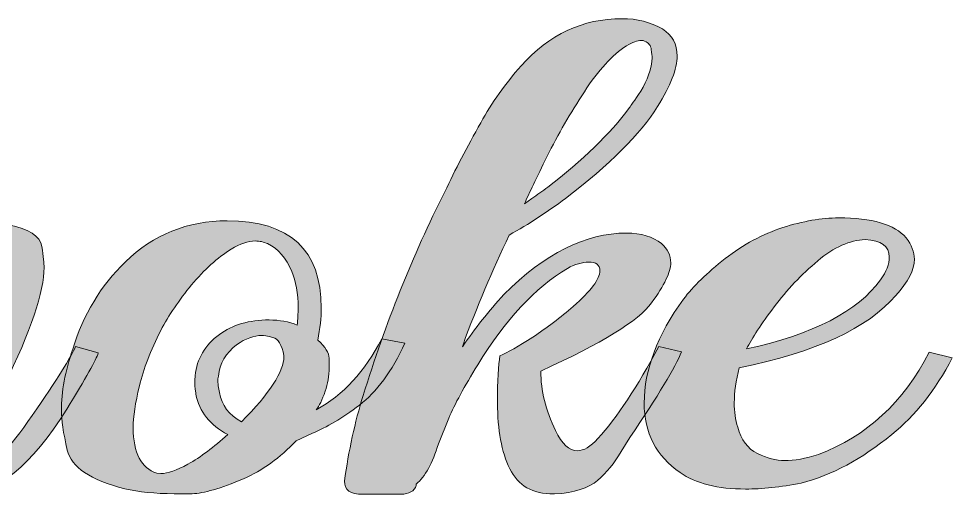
# Model space of a CAD drawing. Extents: x 554 to 1446, y -1398 to -601.
# Drawn here: x 999.9 to 1444.6, y -838.7 to -611.4 of the extents above; entities that cross this region are included whole.
import ezdxf

# ---------------------------------------------------------------- set-up
doc = ezdxf.new("R2010")
doc.units = 0
doc.header["$MEASUREMENT"] = 0
doc.layers.add('katman 1', color=7, linetype='Continuous')

# ---------------------------------------------------------------- blocks, each defined once
blk = doc.blocks.new('block 2')
at = {"layer": 'katman 1', "true_color": 0xffffff}
h = blk.add_hatch(color=7, dxfattribs=at)
h.dxf.hatch_style = 2
edge = h.paths.add_edge_path()
edge.add_spline(control_points=[(1181.99, -837.75), (1181.99, -837.75), (1163.7, -837.75), (1163.7, -837.75), (1157.92, -837.75), (1155.03, -835.65), (1155.03, -831.46), (1157.06, -817), (1160.03, -803.43), (1163.94, -790.75), (1174.56, -756.38), (1187.53, -724.05), (1202.85, -693.76), (1207.69, -683.38), (1213.4, -672.43), (1219.97, -660.9), (1225.28, -651.26), (1231.69, -642.25), (1239.19, -633.87), (1252.47, -618.88), (1268.49, -611.39), (1287.25, -611.39), (1294.43, -611.39), (1300.85, -613.01), (1306.47, -616.26), (1311.16, -619.19), (1313.5, -623.49), (1313.5, -629.15), (1313.5, -635.23), (1310.38, -643.25), (1304.13, -653.2), (1296, -666.3), (1281.39, -680.87), (1260.29, -696.9), (1251.85, -703.29), (1242.94, -709.11), (1233.56, -714.35), (1225.43, -731.22), (1218.09, -748.62), (1211.53, -766.54), (1211.53, -766.54), (1211.29, -767.48), (1211.29, -767.48), (1217.23, -758.79), (1223.79, -750.51), (1230.98, -742.65), (1250.52, -723.15), (1269.98, -713.41), (1289.36, -713.41), (1296.39, -713.41), (1301.94, -715.08), (1306, -718.44), (1308.97, -720.95), (1310.46, -723.99), (1310.46, -727.56), (1310.46, -731.85), (1307.41, -738.22), (1301.31, -746.65), (1295.22, -755.09), (1277.64, -765.91), (1248.57, -779.12), (1248.57, -788.34), (1250.91, -797.77), (1255.6, -807.41), (1258.57, -813.8), (1262.08, -817), (1266.15, -817), (1268.96, -817), (1272.16, -815.06), (1275.76, -811.18), (1284.82, -801.23), (1294.51, -786.61), (1304.83, -767.33), (1304.83, -767.33), (1315.61, -770), (1315.61, -770), (1312.64, -777.23), (1304.44, -790.8), (1291, -810.71), (1291, -810.71), (1286.78, -817.31), (1286.78, -817.31), (1283.65, -822.87), (1279.94, -827.48), (1275.64, -831.15), (1271.34, -834.82), (1264.51, -836.96), (1255.13, -837.59), (1255.13, -837.59), (1254.66, -837.59), (1254.66, -837.59), (1244.66, -837.59), (1237.7, -833.58), (1233.8, -825.57), (1229.89, -817.55), (1227.94, -807.1), (1227.94, -794.21), (1227.94, -783.62), (1228.32, -776.18), (1229.11, -771.88), (1232.7, -770.31), (1237.9, -767.33), (1244.7, -762.92), (1251.5, -758.52), (1257.94, -753.65), (1264.04, -748.3), (1272.48, -740.97), (1276.7, -735.31), (1276.7, -731.33), (1276.7, -728.6), (1274.9, -727.24), (1271.31, -727.24), (1268.34, -727.24), (1264.98, -728.24), (1261.23, -730.23), (1245.91, -739.34), (1231.69, -754.65), (1218.56, -776.13), (1212.15, -786.5), (1207.54, -794.94), (1204.73, -801.44), (1204.73, -801.44), (1199.8, -813.7), (1199.8, -813.7), (1196.99, -822.92), (1193.47, -829.32), (1189.25, -832.88), (1189.25, -832.88), (1189.25, -833.51), (1189.25, -833.51), (1188.32, -836.23), (1185.89, -837.64), (1181.99, -837.75)], knot_values=[0, 0, 0, 0, 1, 1, 1, 2, 2, 2, 3, 3, 3, 4, 4, 4, 5, 5, 5, 6, 6, 6, 7, 7, 7, 8, 8, 8, 9, 9, 9, 10, 10, 10, 11, 11, 11, 12, 12, 12, 13, 13, 13, 14, 14, 14, 15, 15, 15, 16, 16, 16, 17, 17, 17, 18, 18, 18, 19, 19, 19, 20, 20, 20, 21, 21, 21, 22, 22, 22, 23, 23, 23, 24, 24, 24, 25, 25, 25, 26, 26, 26, 27, 27, 27, 28, 28, 28, 29, 29, 29, 30, 30, 30, 31, 31, 31, 32, 32, 32, 33, 33, 33, 34, 34, 34, 35, 35, 35, 36, 36, 36, 37, 37, 37, 38, 38, 38, 39, 39, 39, 40, 40, 40, 41, 41, 41, 42, 42, 42, 43, 43, 43, 44, 44, 44, 44], degree=3, periodic=1)
edge = h.paths.add_edge_path()
edge.add_spline(control_points=[(1240.83, -699.42), (1240.83, -699.42), (1244.35, -696.9), (1244.35, -696.9), (1246.84, -695.23), (1249.35, -693.44), (1251.85, -691.56), (1268.57, -678.88), (1281.54, -666.25), (1290.76, -653.67), (1291.39, -652.94), (1293.18, -650.32), (1296.16, -645.81), (1296.16, -645.81), (1297.33, -643.93), (1297.33, -643.93), (1300.14, -638.37), (1301.55, -633.81), (1301.55, -630.25), (1301.55, -629.2), (1301.43, -627.79), (1301.2, -626.01), (1300.96, -624.22), (1299.91, -622.92), (1298.03, -622.08), (1297.56, -621.87), (1297.01, -621.76), (1296.39, -621.76), (1294.67, -621.76), (1292.32, -622.6), (1289.36, -624.28), (1282.64, -628.68), (1275.95, -635.96), (1269.31, -646.13), (1262.67, -656.29), (1256.77, -666.54), (1251.61, -676.86), (1246.46, -687.18), (1242.86, -694.7), (1240.83, -699.42)], knot_values=[0, 0, 0, 0, 1, 1, 1, 2, 2, 2, 3, 3, 3, 4, 4, 4, 5, 5, 5, 6, 6, 6, 7, 7, 7, 8, 8, 8, 9, 9, 9, 10, 10, 10, 11, 11, 11, 12, 12, 12, 13, 13, 13, 13], degree=3, periodic=1)
h = blk.add_hatch(color=7, dxfattribs=at)
h.dxf.hatch_style = 2
edge = h.paths.add_edge_path()
edge.add_spline(control_points=[(824.01, -838.69), (816.35, -837.44), (812.29, -831.88), (811.82, -822.03), (812.13, -811.97), (813.93, -801.39), (817.21, -790.28), (820.49, -779.17), (824.24, -767.8), (828.46, -756.16), (835.65, -737.41), (840.65, -722.32), (843.47, -710.89), (843.47, -710.89), (843.7, -710.42), (843.7, -710.42), (844.32, -708.12), (846.12, -706.96), (849.09, -706.96), (849.09, -706.96), (875.11, -708.85), (875.11, -708.85), (879.49, -709.69), (881.68, -711.94), (881.68, -715.61), (881.68, -715.61), (881.68, -715.92), (881.68, -715.92), (881.05, -718.86), (880.27, -721.9), (879.33, -725.04), (879.33, -725.04), (878.63, -727.24), (878.63, -727.24), (887.22, -719.59), (895.28, -714.56), (902.78, -712.15), (907.93, -710.47), (912.93, -709.63), (917.78, -709.63), (922, -709.63), (926.14, -710.32), (930.21, -711.68), (938.65, -714.72), (944.04, -720.01), (946.38, -727.56), (946.38, -727.56), (946.62, -727.87), (946.62, -727.87), (952.09, -720.74), (958.69, -715.79), (966.43, -713.01), (974.16, -710.24), (981.08, -708.85), (987.17, -708.85), (989.52, -708.85), (991.86, -709.01), (994.21, -709.32), (1004.68, -711.42), (1010.26, -714.9), (1010.97, -719.77), (1011.67, -724.65), (1012.02, -727.98), (1012.02, -729.76), (1012.02, -741.29), (1005.69, -759.99), (993.03, -785.87), (984.44, -802.96), (980.14, -814.22), (980.14, -819.67), (980.14, -823.03), (981.15, -824.7), (983.19, -824.7), (987.41, -824.7), (995.14, -816.53), (1006.4, -800.18), (1018.12, -783.2), (1024.99, -772.25), (1027.03, -767.33), (1027.03, -767.33), (1037.81, -770.47), (1037.81, -770.47), (1036.87, -773.61), (1031.87, -782.52), (1022.81, -797.19), (1006.08, -824.13), (989.44, -837.7), (972.87, -837.91), (965.21, -837.38), (960.6, -834.79), (959.04, -830.13), (957.48, -825.46), (956.7, -821.14), (956.7, -817.16), (956.7, -808.25), (959.35, -796.51), (964.67, -781.95), (968.42, -771.57), (971.15, -764.65), (972.87, -761.2), (977.56, -747.26), (979.91, -737.3), (979.91, -731.33), (979.91, -725.98), (978.26, -723.31), (974.98, -723.31), (972.79, -723.31), (969.98, -724.73), (966.54, -727.56), (959.98, -732.8), (952.91, -740.94), (945.33, -752), (937.74, -763.06), (931.77, -774.35), (927.39, -785.87), (923.01, -797.41), (920.83, -807.57), (920.83, -816.37), (920.83, -816.37), (921.3, -824.7), (921.3, -824.7), (921.3, -825.96), (920.44, -826.8), (918.72, -827.22), (905.59, -829.52), (898.32, -830.68), (896.92, -830.68), (891.6, -830.68), (888.63, -828.95), (888.01, -825.49), (887.69, -822.87), (887.54, -820.25), (887.54, -817.63), (887.54, -805.26), (892.15, -787.71), (901.37, -764.97), (903.72, -759.94), (906.68, -752.5), (910.28, -742.65), (912.78, -735.41), (914.03, -729.65), (914.03, -725.35), (914.03, -721.58), (912.47, -719.7), (909.34, -719.7), (905.59, -719.7), (898.56, -723.84), (888.24, -732.11), (880.74, -738.82), (873.63, -748.36), (866.91, -760.72), (855.66, -791.64), (850.03, -812.91), (850.03, -824.55), (850.03, -827.06), (850.26, -829.42), (850.73, -831.62), (850.73, -832.15), (850.89, -832.62), (851.2, -833.03), (851.2, -833.03), (851.2, -833.35), (851.2, -833.35), (851.2, -834.92), (849.95, -836.12), (847.45, -836.96), (836.98, -838.12), (829.63, -838.69), (825.41, -838.69), (825.41, -838.69), (824.01, -838.69), (824.01, -838.69)], knot_values=[0, 0, 0, 0, 1, 1, 1, 2, 2, 2, 3, 3, 3, 4, 4, 4, 5, 5, 5, 6, 6, 6, 7, 7, 7, 8, 8, 8, 9, 9, 9, 10, 10, 10, 11, 11, 11, 12, 12, 12, 13, 13, 13, 14, 14, 14, 15, 15, 15, 16, 16, 16, 17, 17, 17, 18, 18, 18, 19, 19, 19, 20, 20, 20, 21, 21, 21, 22, 22, 22, 23, 23, 23, 24, 24, 24, 25, 25, 25, 26, 26, 26, 27, 27, 27, 28, 28, 28, 29, 29, 29, 30, 30, 30, 31, 31, 31, 32, 32, 32, 33, 33, 33, 34, 34, 34, 35, 35, 35, 36, 36, 36, 37, 37, 37, 38, 38, 38, 39, 39, 39, 40, 40, 40, 41, 41, 41, 42, 42, 42, 43, 43, 43, 44, 44, 44, 45, 45, 45, 46, 46, 46, 47, 47, 47, 48, 48, 48, 49, 49, 49, 50, 50, 50, 51, 51, 51, 52, 52, 52, 53, 53, 53, 54, 54, 54, 55, 55, 55, 56, 56, 56, 57, 57, 57, 57], degree=3, periodic=1)
h = blk.add_hatch(color=7, dxfattribs=at)
h.dxf.hatch_style = 2
edge = h.paths.add_edge_path()
edge.add_spline(control_points=[(1314.91, -827.38), (1303.5, -819.52), (1297.8, -808.51), (1297.8, -794.36), (1297.8, -778.54), (1304.05, -762.04), (1316.55, -744.85), (1321.08, -738.77), (1327.69, -732.35), (1336.36, -725.59), (1345.04, -718.83), (1354.18, -713.91), (1363.79, -710.81), (1373.4, -707.72), (1382.27, -706.18), (1390.4, -706.18), (1406.34, -706.18), (1417.04, -709.32), (1422.52, -715.61), (1425.17, -719.07), (1426.5, -722.47), (1426.5, -725.83), (1426.5, -730.86), (1423.53, -736.62), (1417.59, -743.12), (1404.47, -758.63), (1379.61, -770.1), (1343.04, -777.54), (1341.48, -783.62), (1340.7, -789.18), (1340.7, -794.21), (1340.7, -798.4), (1341.24, -802.28), (1342.34, -805.84), (1343.9, -811.81), (1347.03, -815.95), (1351.72, -818.26), (1356.41, -820.56), (1360.7, -821.72), (1364.61, -821.72), (1369.3, -821.72), (1374.69, -820.72), (1380.79, -818.73), (1403.76, -810.14), (1421.34, -793.95), (1433.53, -770.16), (1433.53, -770.16), (1444.55, -772.83), (1444.55, -772.83), (1436.42, -788.23), (1426.81, -800.39), (1415.72, -809.3), (1401.49, -820.93), (1387.12, -828.63), (1372.58, -832.41), (1362.74, -834.29), (1353.9, -835.24), (1346.09, -835.24), (1332.8, -835.24), (1322.41, -832.62), (1314.91, -827.38)], knot_values=[0, 0, 0, 0, 1, 1, 1, 2, 2, 2, 3, 3, 3, 4, 4, 4, 5, 5, 5, 6, 6, 6, 7, 7, 7, 8, 8, 8, 9, 9, 9, 10, 10, 10, 11, 11, 11, 12, 12, 12, 13, 13, 13, 14, 14, 14, 15, 15, 15, 16, 16, 16, 17, 17, 17, 18, 18, 18, 19, 19, 19, 20, 20, 20, 20], degree=3, periodic=1)
edge = h.paths.add_edge_path()
edge.add_spline(control_points=[(1410.33, -735.73), (1413.14, -731.85), (1414.55, -728.18), (1414.55, -724.73), (1414.55, -719.59), (1410.71, -716.87), (1403.06, -716.55), (1395.71, -716.76), (1388.17, -720.12), (1380.44, -726.61), (1372.7, -733.11), (1365.78, -740.42), (1359.69, -748.54), (1353.59, -756.66), (1349.22, -763.34), (1346.56, -768.58), (1378.29, -761.56), (1399.54, -750.61), (1410.33, -735.73)], knot_values=[0, 0, 0, 0, 1, 1, 1, 2, 2, 2, 3, 3, 3, 4, 4, 4, 5, 5, 5, 6, 6, 6, 6], degree=3, periodic=1)
h = blk.add_hatch(color=7, dxfattribs=at)
h.dxf.hatch_style = 2
edge = h.paths.add_edge_path()
edge.add_spline(control_points=[(1073.91, -837.44), (1064.85, -837.44), (1057.03, -836.65), (1050.47, -835.08), (1034.06, -830.99), (1024.92, -824.86), (1023.04, -816.69), (1021.17, -808.51), (1020.23, -802.22), (1020.23, -797.82), (1020.23, -788.92), (1022.03, -779.22), (1025.62, -768.74), (1030.62, -752.39), (1038.98, -738.51), (1050.7, -727.08), (1064.14, -714.09), (1080.32, -707.59), (1099.23, -707.59), (1129.08, -707.59), (1144.01, -721.42), (1144.01, -749.09), (1144.01, -753.7), (1143.46, -758.79), (1142.37, -764.34), (1145.96, -767.59), (1147.76, -770.47), (1147.76, -772.99), (1147.76, -772.99), (1147.76, -777.39), (1147.76, -777.39), (1147.76, -781.37), (1147.13, -785.14), (1145.89, -788.71), (1144.48, -792.79), (1143.07, -795.73), (1141.66, -797.51), (1154.48, -790.49), (1164.87, -779.22), (1172.84, -763.71), (1172.84, -763.71), (1183.86, -765.75), (1183.86, -765.75), (1177.61, -779.27), (1170.38, -789.12), (1162.18, -795.31), (1153.97, -801.49), (1146.51, -805.95), (1139.79, -808.67), (1139.79, -808.67), (1132.05, -812.28), (1132.05, -812.28), (1124.39, -820.36), (1116.03, -826.38), (1106.97, -830.36), (1096.03, -834.97), (1087.9, -837.33), (1082.59, -837.44), (1082.59, -837.44), (1073.91, -837.44), (1073.91, -837.44)], knot_values=[0, 0, 0, 0, 1, 1, 1, 2, 2, 2, 3, 3, 3, 4, 4, 4, 5, 5, 5, 6, 6, 6, 7, 7, 7, 8, 8, 8, 9, 9, 9, 10, 10, 10, 11, 11, 11, 12, 12, 12, 13, 13, 13, 14, 14, 14, 15, 15, 15, 16, 16, 16, 17, 17, 17, 18, 18, 18, 19, 19, 19, 20, 20, 20, 20], degree=3, periodic=1)
edge = h.paths.add_edge_path()
edge.add_spline(control_points=[(1080.48, -823.45), (1086.57, -819.99), (1092.9, -815.27), (1099.47, -809.3), (1091.03, -804.79), (1085.95, -798.4), (1084.23, -790.12), (1084.23, -790.12), (1084.23, -789.49), (1084.23, -789.49), (1083.91, -786.98), (1083.76, -784.93), (1083.76, -783.36), (1083.76, -783.36), (1083.99, -781.32), (1083.99, -781.32), (1084.77, -773.25), (1088.6, -766.7), (1095.48, -761.67), (1101.73, -757.06), (1109.62, -754.75), (1119.16, -754.75), (1124.16, -754.75), (1128.61, -755.59), (1132.52, -757.27), (1132.83, -754.44), (1132.99, -751.71), (1132.99, -749.09), (1132.99, -742.17), (1131.97, -736.36), (1129.94, -731.64), (1127.28, -725.25), (1123.46, -720.85), (1118.46, -718.44), (1116.58, -717.6), (1114.62, -717.18), (1112.6, -717.18), (1109.16, -717.18), (1105.33, -718.49), (1101.11, -721.11), (1094.54, -725.2), (1088.25, -730.86), (1082.24, -738.09), (1076.22, -745.32), (1071.34, -752.55), (1067.58, -759.78), (1062.74, -769.32), (1059.34, -778.12), (1057.39, -786.19), (1055.43, -794.26), (1054.46, -800.91), (1054.46, -806.15), (1054.46, -818.1), (1058.21, -825.28), (1065.71, -827.69), (1065.71, -827.69), (1067.58, -827.85), (1067.58, -827.85), (1070.87, -827.85), (1075.16, -826.38), (1080.48, -823.45)], knot_values=[0, 0, 0, 0, 1, 1, 1, 2, 2, 2, 3, 3, 3, 4, 4, 4, 5, 5, 5, 6, 6, 6, 7, 7, 7, 8, 8, 8, 9, 9, 9, 10, 10, 10, 11, 11, 11, 12, 12, 12, 13, 13, 13, 14, 14, 14, 15, 15, 15, 16, 16, 16, 17, 17, 17, 18, 18, 18, 19, 19, 19, 20, 20, 20, 20], degree=3, periodic=1)
edge = h.paths.add_edge_path()
edge.add_spline(control_points=[(1126.19, -772.2), (1126.19, -772.2), (1126.19, -771.73), (1126.19, -771.73), (1125.25, -766.59), (1123.5, -763.71), (1120.92, -763.08), (1118.34, -762.45), (1116.58, -762.14), (1115.64, -762.14), (1112.05, -762.14), (1108.06, -763.61), (1103.69, -766.54), (1098.53, -770.52), (1095.64, -775.5), (1095.01, -781.47), (1095.01, -781.47), (1094.78, -782.73), (1094.78, -782.73), (1094.78, -785.04), (1095.01, -787.24), (1095.48, -789.33), (1096.57, -795.31), (1100.09, -799.97), (1106.03, -803.32), (1119.47, -789.6), (1126.19, -779.22), (1126.19, -772.2)], knot_values=[0, 0, 0, 0, 1, 1, 1, 2, 2, 2, 3, 3, 3, 4, 4, 4, 5, 5, 5, 6, 6, 6, 7, 7, 7, 8, 8, 8, 9, 9, 9, 9], degree=3, periodic=1)
at = {"layer": 'katman 1', "lineweight": 0}
for points, knots in [([(1181.99, -837.75), (1181.99, -837.75), (1163.7, -837.75), (1163.7, -837.75), (1157.92, -837.75), (1155.03, -835.65), (1155.03, -831.46), (1157.06, -817), (1160.03, -803.43), (1163.94, -790.75), (1174.56, -756.38), (1187.53, -724.05), (1202.85, -693.76), (1207.69, -683.38), (1213.4, -672.43), (1219.97, -660.9), (1225.28, -651.26), (1231.69, -642.25), (1239.19, -633.87), (1252.47, -618.88), (1268.49, -611.39), (1287.25, -611.39), (1294.43, -611.39), (1300.85, -613.01), (1306.47, -616.26), (1311.16, -619.19), (1313.5, -623.49), (1313.5, -629.15), (1313.5, -635.23), (1310.38, -643.25), (1304.13, -653.2), (1296, -666.3), (1281.39, -680.87), (1260.29, -696.9), (1251.85, -703.29), (1242.94, -709.11), (1233.56, -714.35), (1225.43, -731.22), (1218.09, -748.62), (1211.53, -766.54), (1211.53, -766.54), (1211.29, -767.48), (1211.29, -767.48), (1217.23, -758.79), (1223.79, -750.51), (1230.98, -742.65), (1250.52, -723.15), (1269.98, -713.41), (1289.36, -713.41), (1296.39, -713.41), (1301.94, -715.08), (1306, -718.44), (1308.97, -720.95), (1310.46, -723.99), (1310.46, -727.56), (1310.46, -731.85), (1307.41, -738.22), (1301.31, -746.65), (1295.22, -755.09), (1277.64, -765.91), (1248.57, -779.12), (1248.57, -788.34), (1250.91, -797.77), (1255.6, -807.41), (1258.57, -813.8), (1262.08, -817), (1266.15, -817), (1268.96, -817), (1272.16, -815.06), (1275.76, -811.18), (1284.82, -801.23), (1294.51, -786.61), (1304.83, -767.33), (1304.83, -767.33), (1315.61, -770), (1315.61, -770), (1312.64, -777.23), (1304.44, -790.8), (1291, -810.71), (1291, -810.71), (1286.78, -817.31), (1286.78, -817.31), (1283.65, -822.87), (1279.94, -827.48), (1275.64, -831.15), (1271.34, -834.82), (1264.51, -836.96), (1255.13, -837.59), (1255.13, -837.59), (1254.66, -837.59), (1254.66, -837.59), (1244.66, -837.59), (1237.7, -833.58), (1233.8, -825.57), (1229.89, -817.55), (1227.94, -807.1), (1227.94, -794.21), (1227.94, -783.62), (1228.32, -776.18), (1229.11, -771.88), (1232.7, -770.31), (1237.9, -767.33), (1244.7, -762.92), (1251.5, -758.52), (1257.94, -753.65), (1264.04, -748.3), (1272.48, -740.97), (1276.7, -735.31), (1276.7, -731.33), (1276.7, -728.6), (1274.9, -727.24), (1271.31, -727.24), (1268.34, -727.24), (1264.98, -728.24), (1261.23, -730.23), (1245.91, -739.34), (1231.69, -754.65), (1218.56, -776.13), (1212.15, -786.5), (1207.54, -794.94), (1204.73, -801.44), (1204.73, -801.44), (1199.8, -813.7), (1199.8, -813.7), (1196.99, -822.92), (1193.47, -829.32), (1189.25, -832.88), (1189.25, -832.88), (1189.25, -833.51), (1189.25, -833.51), (1188.32, -836.23), (1185.89, -837.64), (1181.99, -837.75)], [0, 0, 0, 0, 1, 1, 1, 2, 2, 2, 3, 3, 3, 4, 4, 4, 5, 5, 5, 6, 6, 6, 7, 7, 7, 8, 8, 8, 9, 9, 9, 10, 10, 10, 11, 11, 11, 12, 12, 12, 13, 13, 13, 14, 14, 14, 15, 15, 15, 16, 16, 16, 17, 17, 17, 18, 18, 18, 19, 19, 19, 20, 20, 20, 21, 21, 21, 22, 22, 22, 23, 23, 23, 24, 24, 24, 25, 25, 25, 26, 26, 26, 27, 27, 27, 28, 28, 28, 29, 29, 29, 30, 30, 30, 31, 31, 31, 32, 32, 32, 33, 33, 33, 34, 34, 34, 35, 35, 35, 36, 36, 36, 37, 37, 37, 38, 38, 38, 39, 39, 39, 40, 40, 40, 41, 41, 41, 42, 42, 42, 43, 43, 43, 44, 44, 44, 44]), ([(1240.83, -699.42), (1240.83, -699.42), (1244.35, -696.9), (1244.35, -696.9), (1246.84, -695.23), (1249.35, -693.44), (1251.85, -691.56), (1268.57, -678.88), (1281.54, -666.25), (1290.76, -653.67), (1291.39, -652.94), (1293.18, -650.32), (1296.16, -645.81), (1296.16, -645.81), (1297.33, -643.93), (1297.33, -643.93), (1300.14, -638.37), (1301.55, -633.81), (1301.55, -630.25), (1301.55, -629.2), (1301.43, -627.79), (1301.2, -626.01), (1300.96, -624.22), (1299.91, -622.92), (1298.03, -622.08), (1297.56, -621.87), (1297.01, -621.76), (1296.39, -621.76), (1294.67, -621.76), (1292.32, -622.6), (1289.36, -624.28), (1282.64, -628.68), (1275.95, -635.96), (1269.31, -646.13), (1262.67, -656.29), (1256.77, -666.54), (1251.61, -676.86), (1246.46, -687.18), (1242.86, -694.7), (1240.83, -699.42)], [0, 0, 0, 0, 1, 1, 1, 2, 2, 2, 3, 3, 3, 4, 4, 4, 5, 5, 5, 6, 6, 6, 7, 7, 7, 8, 8, 8, 9, 9, 9, 10, 10, 10, 11, 11, 11, 12, 12, 12, 13, 13, 13, 13]), ([(824.01, -838.69), (816.35, -837.44), (812.29, -831.88), (811.82, -822.03), (812.13, -811.97), (813.93, -801.39), (817.21, -790.28), (820.49, -779.17), (824.24, -767.8), (828.46, -756.16), (835.65, -737.41), (840.65, -722.32), (843.47, -710.89), (843.47, -710.89), (843.7, -710.42), (843.7, -710.42), (844.32, -708.12), (846.12, -706.96), (849.09, -706.96), (849.09, -706.96), (875.11, -708.85), (875.11, -708.85), (879.49, -709.69), (881.68, -711.94), (881.68, -715.61), (881.68, -715.61), (881.68, -715.92), (881.68, -715.92), (881.05, -718.86), (880.27, -721.9), (879.33, -725.04), (879.33, -725.04), (878.63, -727.24), (878.63, -727.24), (887.22, -719.59), (895.28, -714.56), (902.78, -712.15), (907.93, -710.47), (912.93, -709.63), (917.78, -709.63), (922, -709.63), (926.14, -710.32), (930.21, -711.68), (938.65, -714.72), (944.04, -720.01), (946.38, -727.56), (946.38, -727.56), (946.62, -727.87), (946.62, -727.87), (952.09, -720.74), (958.69, -715.79), (966.43, -713.01), (974.16, -710.24), (981.08, -708.85), (987.17, -708.85), (989.52, -708.85), (991.86, -709.01), (994.21, -709.32), (1004.68, -711.42), (1010.26, -714.9), (1010.97, -719.77), (1011.67, -724.65), (1012.02, -727.98), (1012.02, -729.76), (1012.02, -741.29), (1005.69, -759.99), (993.03, -785.87), (984.44, -802.96), (980.14, -814.22), (980.14, -819.67), (980.14, -823.03), (981.15, -824.7), (983.19, -824.7), (987.41, -824.7), (995.14, -816.53), (1006.4, -800.18), (1018.12, -783.2), (1024.99, -772.25), (1027.03, -767.33), (1027.03, -767.33), (1037.81, -770.47), (1037.81, -770.47), (1036.87, -773.61), (1031.87, -782.52), (1022.81, -797.19), (1006.08, -824.13), (989.44, -837.7), (972.87, -837.91), (965.21, -837.38), (960.6, -834.79), (959.04, -830.13), (957.48, -825.46), (956.7, -821.14), (956.7, -817.16), (956.7, -808.25), (959.35, -796.51), (964.67, -781.95), (968.42, -771.57), (971.15, -764.65), (972.87, -761.2), (977.56, -747.26), (979.91, -737.3), (979.91, -731.33), (979.91, -725.98), (978.26, -723.31), (974.98, -723.31), (972.79, -723.31), (969.98, -724.73), (966.54, -727.56), (959.98, -732.8), (952.91, -740.94), (945.33, -752), (937.74, -763.06), (931.77, -774.35), (927.39, -785.87), (923.01, -797.41), (920.83, -807.57), (920.83, -816.37), (920.83, -816.37), (921.3, -824.7), (921.3, -824.7), (921.3, -825.96), (920.44, -826.8), (918.72, -827.22), (905.59, -829.52), (898.32, -830.68), (896.92, -830.68), (891.6, -830.68), (888.63, -828.95), (888.01, -825.49), (887.69, -822.87), (887.54, -820.25), (887.54, -817.63), (887.54, -805.26), (892.15, -787.71), (901.37, -764.97), (903.72, -759.94), (906.68, -752.5), (910.28, -742.65), (912.78, -735.41), (914.03, -729.65), (914.03, -725.35), (914.03, -721.58), (912.47, -719.7), (909.34, -719.7), (905.59, -719.7), (898.56, -723.84), (888.24, -732.11), (880.74, -738.82), (873.63, -748.36), (866.91, -760.72), (855.66, -791.64), (850.03, -812.91), (850.03, -824.55), (850.03, -827.06), (850.26, -829.42), (850.73, -831.62), (850.73, -832.15), (850.89, -832.62), (851.2, -833.03), (851.2, -833.03), (851.2, -833.35), (851.2, -833.35), (851.2, -834.92), (849.95, -836.12), (847.45, -836.96), (836.98, -838.12), (829.63, -838.69), (825.41, -838.69), (825.41, -838.69), (824.01, -838.69), (824.01, -838.69)], [0, 0, 0, 0, 1, 1, 1, 2, 2, 2, 3, 3, 3, 4, 4, 4, 5, 5, 5, 6, 6, 6, 7, 7, 7, 8, 8, 8, 9, 9, 9, 10, 10, 10, 11, 11, 11, 12, 12, 12, 13, 13, 13, 14, 14, 14, 15, 15, 15, 16, 16, 16, 17, 17, 17, 18, 18, 18, 19, 19, 19, 20, 20, 20, 21, 21, 21, 22, 22, 22, 23, 23, 23, 24, 24, 24, 25, 25, 25, 26, 26, 26, 27, 27, 27, 28, 28, 28, 29, 29, 29, 30, 30, 30, 31, 31, 31, 32, 32, 32, 33, 33, 33, 34, 34, 34, 35, 35, 35, 36, 36, 36, 37, 37, 37, 38, 38, 38, 39, 39, 39, 40, 40, 40, 41, 41, 41, 42, 42, 42, 43, 43, 43, 44, 44, 44, 45, 45, 45, 46, 46, 46, 47, 47, 47, 48, 48, 48, 49, 49, 49, 50, 50, 50, 51, 51, 51, 52, 52, 52, 53, 53, 53, 54, 54, 54, 55, 55, 55, 56, 56, 56, 57, 57, 57, 57]), ([(1314.91, -827.38), (1303.5, -819.52), (1297.8, -808.51), (1297.8, -794.36), (1297.8, -778.54), (1304.05, -762.04), (1316.55, -744.85), (1321.08, -738.77), (1327.69, -732.35), (1336.36, -725.59), (1345.04, -718.83), (1354.18, -713.91), (1363.79, -710.81), (1373.4, -707.72), (1382.27, -706.18), (1390.4, -706.18), (1406.34, -706.18), (1417.04, -709.32), (1422.52, -715.61), (1425.17, -719.07), (1426.5, -722.47), (1426.5, -725.83), (1426.5, -730.86), (1423.53, -736.62), (1417.59, -743.12), (1404.47, -758.63), (1379.61, -770.1), (1343.04, -777.54), (1341.48, -783.62), (1340.7, -789.18), (1340.7, -794.21), (1340.7, -798.4), (1341.24, -802.28), (1342.34, -805.84), (1343.9, -811.81), (1347.03, -815.95), (1351.72, -818.26), (1356.41, -820.56), (1360.7, -821.72), (1364.61, -821.72), (1369.3, -821.72), (1374.69, -820.72), (1380.79, -818.73), (1403.76, -810.14), (1421.34, -793.95), (1433.53, -770.16), (1433.53, -770.16), (1444.55, -772.83), (1444.55, -772.83), (1436.42, -788.23), (1426.81, -800.39), (1415.72, -809.3), (1401.49, -820.93), (1387.12, -828.63), (1372.58, -832.41), (1362.74, -834.29), (1353.9, -835.24), (1346.09, -835.24), (1332.8, -835.24), (1322.41, -832.62), (1314.91, -827.38)], [0, 0, 0, 0, 1, 1, 1, 2, 2, 2, 3, 3, 3, 4, 4, 4, 5, 5, 5, 6, 6, 6, 7, 7, 7, 8, 8, 8, 9, 9, 9, 10, 10, 10, 11, 11, 11, 12, 12, 12, 13, 13, 13, 14, 14, 14, 15, 15, 15, 16, 16, 16, 17, 17, 17, 18, 18, 18, 19, 19, 19, 20, 20, 20, 20]), ([(1073.91, -837.44), (1064.85, -837.44), (1057.03, -836.65), (1050.47, -835.08), (1034.06, -830.99), (1024.92, -824.86), (1023.04, -816.69), (1021.17, -808.51), (1020.23, -802.22), (1020.23, -797.82), (1020.23, -788.92), (1022.03, -779.22), (1025.62, -768.74), (1030.62, -752.39), (1038.98, -738.51), (1050.7, -727.08), (1064.14, -714.09), (1080.32, -707.59), (1099.23, -707.59), (1129.08, -707.59), (1144.01, -721.42), (1144.01, -749.09), (1144.01, -753.7), (1143.46, -758.79), (1142.37, -764.34), (1145.96, -767.59), (1147.76, -770.47), (1147.76, -772.99), (1147.76, -772.99), (1147.76, -777.39), (1147.76, -777.39), (1147.76, -781.37), (1147.13, -785.14), (1145.89, -788.71), (1144.48, -792.79), (1143.07, -795.73), (1141.66, -797.51), (1154.48, -790.49), (1164.87, -779.22), (1172.84, -763.71), (1172.84, -763.71), (1183.86, -765.75), (1183.86, -765.75), (1177.61, -779.27), (1170.38, -789.12), (1162.18, -795.31), (1153.97, -801.49), (1146.51, -805.95), (1139.79, -808.67), (1139.79, -808.67), (1132.05, -812.28), (1132.05, -812.28), (1124.39, -820.36), (1116.03, -826.38), (1106.97, -830.36), (1096.03, -834.97), (1087.9, -837.33), (1082.59, -837.44), (1082.59, -837.44), (1073.91, -837.44), (1073.91, -837.44)], [0, 0, 0, 0, 1, 1, 1, 2, 2, 2, 3, 3, 3, 4, 4, 4, 5, 5, 5, 6, 6, 6, 7, 7, 7, 8, 8, 8, 9, 9, 9, 10, 10, 10, 11, 11, 11, 12, 12, 12, 13, 13, 13, 14, 14, 14, 15, 15, 15, 16, 16, 16, 17, 17, 17, 18, 18, 18, 19, 19, 19, 20, 20, 20, 20]), ([(1080.48, -823.45), (1086.57, -819.99), (1092.9, -815.27), (1099.47, -809.3), (1091.03, -804.79), (1085.95, -798.4), (1084.23, -790.12), (1084.23, -790.12), (1084.23, -789.49), (1084.23, -789.49), (1083.91, -786.98), (1083.76, -784.93), (1083.76, -783.36), (1083.76, -783.36), (1083.99, -781.32), (1083.99, -781.32), (1084.77, -773.25), (1088.6, -766.7), (1095.48, -761.67), (1101.73, -757.06), (1109.62, -754.75), (1119.16, -754.75), (1124.16, -754.75), (1128.61, -755.59), (1132.52, -757.27), (1132.83, -754.44), (1132.99, -751.71), (1132.99, -749.09), (1132.99, -742.17), (1131.97, -736.36), (1129.94, -731.64), (1127.28, -725.25), (1123.46, -720.85), (1118.46, -718.44), (1116.58, -717.6), (1114.62, -717.18), (1112.6, -717.18), (1109.16, -717.18), (1105.33, -718.49), (1101.11, -721.11), (1094.54, -725.2), (1088.25, -730.86), (1082.24, -738.09), (1076.22, -745.32), (1071.34, -752.55), (1067.58, -759.78), (1062.74, -769.32), (1059.34, -778.12), (1057.39, -786.19), (1055.43, -794.26), (1054.46, -800.91), (1054.46, -806.15), (1054.46, -818.1), (1058.21, -825.28), (1065.71, -827.69), (1065.71, -827.69), (1067.58, -827.85), (1067.58, -827.85), (1070.87, -827.85), (1075.16, -826.38), (1080.48, -823.45)], [0, 0, 0, 0, 1, 1, 1, 2, 2, 2, 3, 3, 3, 4, 4, 4, 5, 5, 5, 6, 6, 6, 7, 7, 7, 8, 8, 8, 9, 9, 9, 10, 10, 10, 11, 11, 11, 12, 12, 12, 13, 13, 13, 14, 14, 14, 15, 15, 15, 16, 16, 16, 17, 17, 17, 18, 18, 18, 19, 19, 19, 20, 20, 20, 20]), ([(1410.33, -735.73), (1413.14, -731.85), (1414.55, -728.18), (1414.55, -724.73), (1414.55, -719.59), (1410.71, -716.87), (1403.06, -716.55), (1395.71, -716.76), (1388.17, -720.12), (1380.44, -726.61), (1372.7, -733.11), (1365.78, -740.42), (1359.69, -748.54), (1353.59, -756.66), (1349.22, -763.34), (1346.56, -768.58), (1378.29, -761.56), (1399.54, -750.61), (1410.33, -735.73)], [0, 0, 0, 0, 1, 1, 1, 2, 2, 2, 3, 3, 3, 4, 4, 4, 5, 5, 5, 6, 6, 6, 6]), ([(1126.19, -772.2), (1126.19, -772.2), (1126.19, -771.73), (1126.19, -771.73), (1125.25, -766.59), (1123.5, -763.71), (1120.92, -763.08), (1118.34, -762.45), (1116.58, -762.14), (1115.64, -762.14), (1112.05, -762.14), (1108.06, -763.61), (1103.69, -766.54), (1098.53, -770.52), (1095.64, -775.5), (1095.01, -781.47), (1095.01, -781.47), (1094.78, -782.73), (1094.78, -782.73), (1094.78, -785.04), (1095.01, -787.24), (1095.48, -789.33), (1096.57, -795.31), (1100.09, -799.97), (1106.03, -803.32), (1119.47, -789.6), (1126.19, -779.22), (1126.19, -772.2)], [0, 0, 0, 0, 1, 1, 1, 2, 2, 2, 3, 3, 3, 4, 4, 4, 5, 5, 5, 6, 6, 6, 7, 7, 7, 8, 8, 8, 9, 9, 9, 9])]:
    blk.add_open_spline(points, degree=3, knots=knots, dxfattribs=at)

msp = doc.modelspace()

# ---------------------------------------------------------------- block references
at = {"layer": 'katman 1'}
msp.add_blockref('block 2', (0, 0), dxfattribs=at)

doc.saveas('drawing.dxf')
